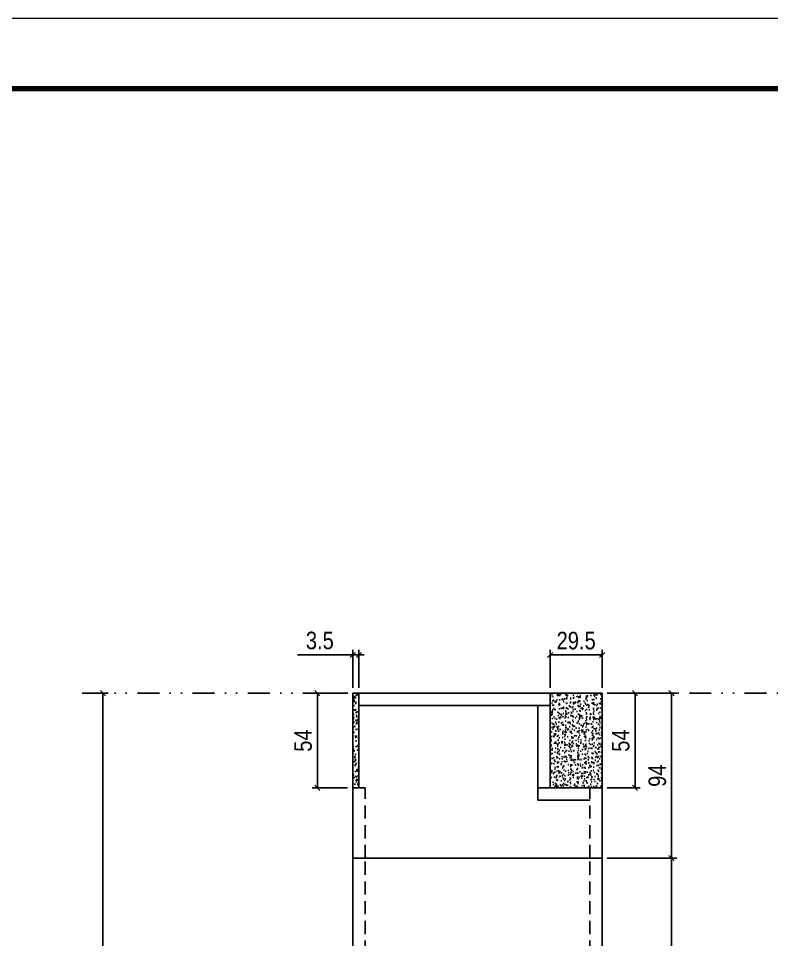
# Model space of a CAD drawing. Header units: millimetres. Extents: x 169816 to 178745, y 96537 to 113647.
# Drawn here: x 171844 to 172273, y 109696 to 110221 of the extents above; entities that cross this region are included whole.
import ezdxf

# ---------------------------------------------------------------- set-up
doc = ezdxf.new("R2010")
doc.units = ezdxf.units.MM
for name, pattern in [('DASHED', [0.75, 0.5, -0.25]), ('DIVIDE2', [0.625, 0.25, -0.125, 0, -0.125, 0, -0.125]), ('HIDDEN', [0.375, 0.25, -0.125])]:
    doc.linetypes.add(name, pattern=pattern)
for name, color, linetype in [('COTA', 241, 'Continuous'), ('Nível', 160, 'Continuous'), ('Painéis', 200, 'Continuous'), ('SARR_2.2x7', 40, 'Continuous'), ('Sarrafo de Pressão', 42, 'HIDDEN')]:
    doc.layers.add(name, color=color, linetype=linetype)
doc.layers.add('Folhas', color=255, linetype='Continuous', lineweight=9)
doc.layers.add('SARRAFO DE PRESSAO', color=251, linetype='DASHED', lineweight=9)
doc.styles.add('COTA TECNICA', font='techl___.ttf', dxfattribs={"height": 10})
doc.styles.add('COTA TECNICA-50', font='techl___.ttf', dxfattribs={"height": 10})
doc.dimstyles.new('COTA PAINEL-50', dxfattribs={"dimtxt": 10, "dimasz": 3, "dimexe": 3, "dimexo": 3, "dimgap": 3, "dimtad": 1, "dimdec": 1, "dimzin": 12, "dimdsep": 46, "dimtxsty": 'COTA TECNICA-50', "dimblk1": 'OBLIQUE', "dimblk2": 'OBLIQUE', "dimsah": 1, "dimcen": 0.9, "dimclrd": 4, "dimclre": 4, "dimclrt": 240, "dimadec": 1, "dimazin": 3, "dimtfac": 1, "dimtdec": 1, "dimtmove": 0, "dimatfit": 3, "dimfxl": 1, "dimtolj": 1, "dimtzin": 12, "dimarcsym": 0})
doc.dimstyles.new('PAINEL', dxfattribs={"dimtxt": 10, "dimasz": 3, "dimexe": 3, "dimexo": 3, "dimgap": 3, "dimtad": 1, "dimdec": 1, "dimzin": 12, "dimdsep": 46, "dimtxsty": 'COTA TECNICA', "dimblk1": 'OBLIQUE', "dimblk2": 'OBLIQUE', "dimsah": 1, "dimcen": 0.9, "dimclrd": 4, "dimclre": 4, "dimclrt": 240, "dimadec": 1, "dimazin": 3, "dimtfac": 1, "dimtdec": 1, "dimtmove": 0, "dimatfit": 3, "dimfxl": 1, "dimtolj": 1, "dimtzin": 12, "dimarcsym": 0})

# ---------------------------------------------------------------- blocks, each defined once
blk = doc.blocks.new('9999999999')
at = {"layer": 'Folhas'}
blk.add_lwpolyline([(98138.98, 34190.21), (99623.98, 34190.21), (99623.98, 35240.21), (98138.98, 35240.21)], close=True, dxfattribs=at)
at = {"layer": 'Folhas', "color": 30, "const_width": 3}
blk.add_lwpolyline([(98213.98, 34230.21), (99583.98, 34230.21), (99583.98, 35200.21), (98213.98, 35200.21)], close=True, dxfattribs=at)
blk = doc.blocks.new('_Oblique')
at = {"color": 0, "linetype": 'ByBlock', "lineweight": -2}
blk.add_line((-0.5, -0.5), (0.5, 0.5), dxfattribs=at)
blk = doc.blocks.new('*D288')
at = {"layer": 'COTA', "color": 4, "lineweight": -2, "transparency": 16777216}
for p, q in [((171882.99, 109836.79), (171894.84, 109836.79)), ((171891.84, 109496.79), (171891.84, 109836.79)), ((171882.99, 109496.79), (171894.84, 109496.79))]:
    blk.add_line(p, q, dxfattribs=at)
at = {"layer": 'Defpoints', "color": 0, "transparency": 16777216}
for p in [(171879.99, 109836.79), (171891.84, 109836.79), (171879.99, 109496.79)]:
    blk.add_point(p, dxfattribs=at)
at = {"layer": 'COTA', "color": 4, "lineweight": -2, "transparency": 16777216, "xscale": 3, "yscale": 3, "zscale": 3}
for p, rotation in [((171891.84, 109836.79), 90), ((171891.84, 109496.79), 270)]:
    blk.add_blockref('_Oblique', p, dxfattribs=dict(at, rotation=rotation))
at = {"layer": 'COTA', "color": 240, "transparency": 16777216, "insert": (171883.63, 109666.79), "char_height": 10, "attachment_point": 5, "rotation": 90, "style": 'COTA TECNICA-50'}
blk.add_mtext('\\A1;340', dxfattribs=at)
blk = doc.blocks.new('*D274')
at = {"layer": 'COTA', "color": 4, "lineweight": -2, "transparency": 16777216}
for p, q in [((172179.19, 109836.79), (172218.83, 109836.79)), ((172215.83, 109742.79), (172215.83, 109836.79)), ((172179.19, 109742.79), (172218.83, 109742.79))]:
    blk.add_line(p, q, dxfattribs=at)
at = {"layer": 'Defpoints', "color": 0, "transparency": 16777216}
for p in [(172176.19, 109836.79), (172215.83, 109836.79), (172176.19, 109742.79)]:
    blk.add_point(p, dxfattribs=at)
at = {"layer": 'COTA', "color": 4, "lineweight": -2, "transparency": 16777216, "xscale": 3, "yscale": 3, "zscale": 3}
for p, rotation in [((172215.83, 109836.79), 90), ((172215.83, 109742.79), 270)]:
    blk.add_blockref('_Oblique', p, dxfattribs=dict(at, rotation=rotation))
at = {"layer": 'COTA', "color": 240, "transparency": 16777216, "insert": (172207.73, 109789.79), "char_height": 10, "attachment_point": 5, "rotation": 90, "style": 'COTA TECNICA-50'}
blk.add_mtext('\\A1;94', dxfattribs=at)
blk = doc.blocks.new('*D290')
at = {"layer": 'COTA', "color": 4, "lineweight": -2, "transparency": 16777216}
for p, q in [((172031.19, 109836.79), (172010.98, 109836.79)), ((172013.98, 109836.79), (172013.98, 109782.79)), ((172031.19, 109782.79), (172010.98, 109782.79))]:
    blk.add_line(p, q, dxfattribs=at)
at = {"layer": 'Defpoints', "color": 0, "transparency": 16777216}
for p in [(172034.19, 109836.79), (172013.98, 109782.79), (172034.19, 109782.79)]:
    blk.add_point(p, dxfattribs=at)
at = {"layer": 'COTA', "color": 4, "lineweight": -2, "transparency": 16777216, "xscale": 3, "yscale": 3, "zscale": 3}
for p, rotation in [((172013.98, 109836.79), 90), ((172013.98, 109782.79), 270)]:
    blk.add_blockref('_Oblique', p, dxfattribs=dict(at, rotation=rotation))
at = {"layer": 'COTA', "color": 240, "transparency": 16777216, "insert": (172005.87, 109809.79), "char_height": 10, "attachment_point": 5, "rotation": 90, "style": 'COTA TECNICA'}
blk.add_mtext('\\A1;54', dxfattribs=at)
blk = doc.blocks.new('*D293')
at = {"layer": 'COTA', "color": 4, "lineweight": -2, "transparency": 16777216}
for p, q in [((172146.69, 109839.79), (172146.69, 109861.57)), ((172176.19, 109839.79), (172176.19, 109861.57)), ((172176.19, 109858.57), (172146.69, 109858.57))]:
    blk.add_line(p, q, dxfattribs=at)
at = {"layer": 'Defpoints', "color": 0, "transparency": 16777216}
for p in [(172146.69, 109858.57), (172146.69, 109836.79), (172176.19, 109836.79)]:
    blk.add_point(p, dxfattribs=at)
at = {"layer": 'COTA', "color": 4, "lineweight": -2, "transparency": 16777216, "xscale": 3, "yscale": 3, "zscale": 3, "rotation": 180}
blk.add_blockref('_Oblique', (172146.69, 109858.57), dxfattribs=at)
at = {"layer": 'COTA', "color": 4, "lineweight": -2, "transparency": 16777216, "xscale": 3, "yscale": 3, "zscale": 3}
blk.add_blockref('_Oblique', (172176.19, 109858.57), dxfattribs=at)
at = {"layer": 'COTA', "color": 240, "transparency": 16777216, "insert": (172161.44, 109866.71), "char_height": 10, "attachment_point": 5, "style": 'COTA TECNICA'}
blk.add_mtext('\\A1;29.5', dxfattribs=at)
blk = doc.blocks.new('*D286')
at = {"layer": 'COTA', "color": 4, "lineweight": -2, "transparency": 16777216}
for p, q in [((172034.19, 109839.79), (172034.19, 109861.57)), ((172037.69, 109839.79), (172037.69, 109861.57)), ((172034.19, 109858.57), (172002.58, 109858.57)), ((172037.69, 109858.57), (172034.19, 109858.57)), ((172037.69, 109858.57), (172040.69, 109858.57))]:
    blk.add_line(p, q, dxfattribs=at)
at = {"layer": 'Defpoints', "color": 0, "transparency": 16777216}
for p in [(172034.19, 109858.57), (172034.19, 109836.79), (172037.69, 109836.79)]:
    blk.add_point(p, dxfattribs=at)
at = {"layer": 'COTA', "color": 4, "lineweight": -2, "transparency": 16777216, "xscale": 3, "yscale": 3, "zscale": 3}
blk.add_blockref('_Oblique', (172034.19, 109858.57), dxfattribs=at)
at = {"layer": 'COTA', "color": 4, "lineweight": -2, "transparency": 16777216, "xscale": 3, "yscale": 3, "zscale": 3, "rotation": 180}
blk.add_blockref('_Oblique', (172037.69, 109858.57), dxfattribs=at)
at = {"layer": 'COTA', "color": 240, "transparency": 16777216, "insert": (172015.38, 109866.79), "char_height": 10, "attachment_point": 5, "style": 'COTA TECNICA'}
blk.add_mtext('\\A1;3.5', dxfattribs=at)
blk = doc.blocks.new('*D294')
at = {"layer": 'COTA', "color": 4, "lineweight": -2, "transparency": 16777216}
for p, q in [((172179.19, 109836.79), (172197.98, 109836.79)), ((172194.98, 109836.79), (172194.98, 109782.79)), ((172179.19, 109782.79), (172197.98, 109782.79))]:
    blk.add_line(p, q, dxfattribs=at)
at = {"layer": 'Defpoints', "color": 0, "transparency": 16777216}
for p in [(172176.19, 109836.79), (172176.19, 109782.79), (172194.98, 109782.79)]:
    blk.add_point(p, dxfattribs=at)
at = {"layer": 'COTA', "color": 4, "lineweight": -2, "transparency": 16777216, "xscale": 3, "yscale": 3, "zscale": 3}
for p, rotation in [((172194.98, 109836.79), 90), ((172194.98, 109782.79), 270)]:
    blk.add_blockref('_Oblique', p, dxfattribs=dict(at, rotation=rotation))
at = {"layer": 'COTA', "color": 240, "transparency": 16777216, "insert": (172186.87, 109809.79), "char_height": 10, "attachment_point": 5, "rotation": 90, "style": 'COTA TECNICA'}
blk.add_mtext('\\A1;54', dxfattribs=at)
blk = doc.blocks.new('*D297')
at = {"layer": 'COTA', "color": 4, "lineweight": -2, "transparency": 16777216}
for p, q in [((172179.19, 109742.79), (172218.83, 109742.79)), ((172215.83, 109742.79), (172215.83, 109620.79)), ((172179.19, 109620.79), (172218.83, 109620.79))]:
    blk.add_line(p, q, dxfattribs=at)
at = {"layer": 'Defpoints', "color": 0, "transparency": 16777216}
for p in [(172176.19, 109742.79), (172176.19, 109620.79), (172215.83, 109620.79)]:
    blk.add_point(p, dxfattribs=at)
at = {"layer": 'COTA', "color": 4, "lineweight": -2, "transparency": 16777216, "xscale": 3, "yscale": 3, "zscale": 3}
for p, rotation in [((172215.83, 109742.79), 90), ((172215.83, 109620.79), 270)]:
    blk.add_blockref('_Oblique', p, dxfattribs=dict(at, rotation=rotation))
at = {"layer": 'COTA', "color": 240, "transparency": 16777216, "insert": (172207.77, 109681.79), "char_height": 10, "attachment_point": 5, "rotation": 90, "style": 'COTA TECNICA'}
blk.add_mtext('\\A1;122', dxfattribs=at)

msp = doc.modelspace()

# ---------------------------------------------------------------- hatches: boundary and pattern name
at = {"layer": 'COTA', "linetype": 'ByBlock'}
h = msp.add_hatch(dxfattribs=at)
h.set_pattern_fill('AR-CONC', color=256, scale=0.03)
h.set_pattern_definition([(50, (-20, 0), (5.46554007, -0.47817257), [0.5715, -6.2865]), (355, (-20, 0), (-1.05730264, 5.73170536), [0.4572, -5.02921753]), (100.4514447, (-19.5445, -0.04), (4.40823741, 5.25353256), [0.48570026, -5.34270734]), (46.1842, (-20, 1.524), (8.13237123, -1.26126984), [0.85725, -9.42975]), (96.6355576, (-19.322, 1.419), (7.12212402, 7.42278374), [0.7285507, -8.01406824]), (351.184151, (-20, 1.524), (7.12212402, 7.42278374), [0.685799, -7.54379196]), (21, (-19.238, 1.143), (4.54843174, -3.06795595), [0.5715, -6.2865]), (326, (-19.238, 1.143), (1.85406085, 5.52563898), [0.4572, -5.0292]), (71.451445, (-18.859, 0.8873), (6.40249258, 2.45768307), [0.48570026, -5.34269813]), (37.5, (-20, 0), (0.092658098, 2.536651166), [0, -4.96824, 0, -5.1054, 0, -5.04825]), (7.5, (-20, 0), (2.004589875, 3.005417245), [0, -2.91084, 0, -4.85394, 0, -1.92405]), (327.5, (-21.6993, 0), (4.067717855, -0.17186232), [0, -1.905, 0, -5.9436, 0, -7.8867]), (317.5, (-22.4613, 0), (4.44387544, 0.76279473), [0, -2.4765, 0, -3.94716, 0, -5.6007])])
h.paths.add_polyline_path([(172037.69, 109782.79), (172037.69, 109836.79), (172034.19, 109836.79), (172034.19, 109782.79)])
h = msp.add_hatch(dxfattribs=at)
h.set_pattern_fill('AR-CONC', color=256, scale=0.03)
h.paths.add_polyline_path([(172146.69, 109782.79), (172176.19, 109782.79), (172176.19, 109836.79), (172146.69, 109836.79)])

# ---------------------------------------------------------------- linework, layer by layer
for p, q in [((172034.19, 109782.79), (172034.19, 109836.79)), ((172034.19, 109836.79), (172037.69, 109836.79)), ((172146.69, 109836.79), (172176.19, 109836.79)), ((172176.19, 109836.79), (172176.19, 109836.79)), ((172176.19, 109782.79), (172176.19, 109836.79))]:
    msp.add_line(p, q, dxfattribs=at)
at = {"layer": 'Nível', "color": 4, "linetype": 'DIVIDE2', "ltscale": 50}
msp.add_line((171879.99, 109836.79), (172859.52, 109836.79), dxfattribs=at)
at = {"layer": 'Painéis'}
for p, q in [((172146.69, 109836.79), (172037.69, 109836.79)), ((172037.69, 109836.79), (172037.69, 109782.79)), ((172146.69, 109782.79), (172146.69, 109836.79)), ((172037.69, 109782.79), (172034.19, 109782.79)), ((172034.19, 109782.79), (172034.19, 109742.79)), ((172146.69, 109782.79), (172176.19, 109782.79)), ((172176.19, 109742.79), (172176.19, 109782.79)), ((172034.19, 109742.79), (172176.19, 109742.79)), ((172176.19, 109742.79), (172034.19, 109742.79)), ((172034.19, 109620.79), (172034.19, 109742.79)), ((172176.19, 109742.79), (172176.19, 109620.79))]:
    msp.add_line(p, q, dxfattribs=at)
at = {"layer": 'SARR_2.2x7'}
for p, q in [((172146.69, 109829.79), (172037.69, 109829.79)), ((172139.69, 109782.79), (172139.69, 109829.79)), ((172139.69, 109775.79), (172139.69, 109782.79)), ((172146.69, 109782.79), (172139.69, 109782.79)), ((172139.69, 109775.79), (172169.19, 109775.79))]:
    msp.add_line(p, q, dxfattribs=at)
at = {"layer": 'Sarrafo de Pressão', "ltscale": 30}
for p, q in [((172041.19, 109782.79), (172037.69, 109782.79)), ((172041.19, 109742.79), (172041.19, 109782.79)), ((172169.19, 109742.79), (172169.19, 109782.79)), ((172041.19, 109620.79), (172041.19, 109742.79)), ((172169.19, 109620.79), (172169.19, 109742.79))]:
    msp.add_line(p, q, dxfattribs=at)

# ---------------------------------------------------------------- block references
at = {"layer": 'SARRAFO DE PRESSAO', "color": 6, "linetype": 'ByBlock'}
msp.add_blockref('9999999999', (73275.54, 74981.17), dxfattribs=at)

# ---------------------------------------------------------------- dimensions: what is measured, and where the dimension line sits
at = {"layer": 'COTA'}
for base, p1, p2, angle, dimstyle, picture, middle in [((172034.19, 109858.57), (172037.69, 109836.79), (172034.19, 109836.79), 180, 'PAINEL', '*D286', (172015.38, 109866.79)), ((171891.84, 109836.79), (171879.99, 109496.79), (171879.99, 109836.79), 90, 'COTA PAINEL-50', '*D288', (171883.63, 109666.79)), ((172013.98, 109782.79), (172034.19, 109836.79), (172034.19, 109782.79), 90, 'PAINEL', '*D290', (172005.87, 109809.79)), ((172215.83, 109836.79), (172176.19, 109742.79), (172176.19, 109836.79), 90, 'COTA PAINEL-50', '*D274', (172207.73, 109789.79)), ((172194.98, 109782.79), (172176.19, 109836.79), (172176.19, 109782.79), 90, 'PAINEL', '*D294', (172186.87, 109809.79)), ((172215.83, 109620.79), (172176.19, 109742.79), (172176.19, 109620.79), 90, 'PAINEL', '*D297', (172207.77, 109681.79))]:
    dim = msp.add_linear_dim(base=base, p1=p1, p2=p2, angle=angle, dimstyle=dimstyle, dxfattribs=at)
    dim.commit()
    dim.dimension.update_dxf_attribs({"geometry": picture, "text_midpoint": middle})
dim = msp.add_linear_dim(base=(172146.69, 109858.57), p1=(172176.19, 109836.79), p2=(172146.69, 109836.79), angle=180, dimstyle='PAINEL', dxfattribs=at)
dim.commit()
dim.dimension.update_dxf_attribs({"geometry": '*D293', "text_midpoint": (172161.44, 109858.57), "dimtype": 160})

doc.saveas('drawing.dxf')
